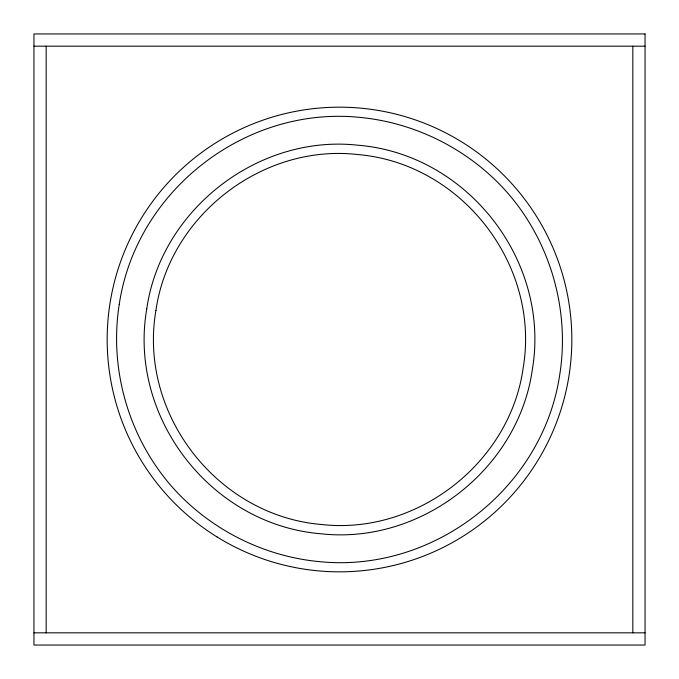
<?xml version="1.0" encoding="UTF-8"?>
<svg xmlns="http://www.w3.org/2000/svg" width="679" height="679" viewBox="0 0 679 679"><rect width="100%" height="100%" fill="white"/><g stroke="black" fill="none" stroke-linecap="round" stroke-linejoin="round"><path stroke-width="1.02" d="M33.95 46.172L645.05 46.172M33.95 632.828L645.05 632.828M632.828 46.172L632.828 632.828M46.172 46.172L46.172 632.828M119.207 304.608C109.005 369.41 128.857 437.751 172.194 486.996C209.505 529 262.603 556.05 318.51 561.55C433.194 573.67 543.013 488.481 559.793 374.392C569.995 309.59 550.143 241.249 506.806 192.004C469.495 150 416.397 122.95 360.49 117.45C245.806 105.33 135.987 190.519 119.207 304.608M146.74 308.97C128.042 417.56 211.305 524.901 321.133 533.796C420.776 544.83 518.162 469.291 532.26 370.03C550.958 261.44 467.695 154.099 357.867 145.204C258.224 134.17 160.838 209.709 146.74 308.97M155.924 310.422C138.109 413.842 217.407 516.074 322.007 524.544C416.906 535.052 509.657 463.103 523.076 368.578C540.891 265.158 461.593 162.926 356.993 154.456C262.094 143.948 169.343 215.897 155.924 310.422M645.05 33.95L33.95 33.95L33.95 645.05L645.05 645.05L645.05 33.95M217.068 536.962A232.337 232.337 0 0 0 571.718 346.799A232.337 232.337 0 0 0 229.714 134.748A232.337 232.337 0 0 0 217.068 536.962"/></g></svg>
